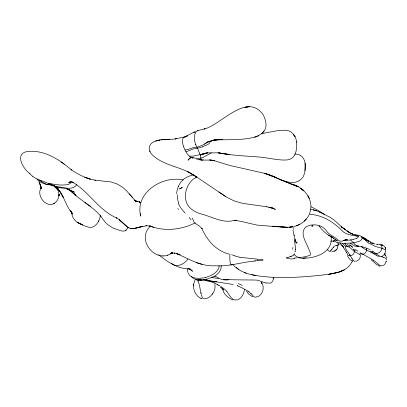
<?xml version="1.0" encoding="UTF-8"?>
<svg xmlns="http://www.w3.org/2000/svg" width="407" height="407" viewBox="0 0 407 407"><rect width="100%" height="100%" fill="white"/><g stroke="black" fill="none" stroke-linecap="round" stroke-linejoin="round"><path stroke-width="0.61" d="M229.853 254.456L229.823 256.095A20.335 3.18 -83.4 0 0 230.194 262.51L230.281 262.953A19.282 3.017 -83.4 0 0 230.581 264.036A20.096 3.144 -83.4 0 0 232.387 264.229M200.636 155.423L200.717 157.875A1.425 0.544 87.8 0 0 200.829 158.201L201.292 159.488L202.03 160.083L209.284 160.083L214.291 160.729L229.95 165.496L264.128 173.234L276.587 177.691L264.291 173.234C275.844 175.514 293.595 190.405 303.088 176.913C307.02 168.946 306.837 153.948 294.897 154.044M304.929 170.731L305.138 163.1M200.641 155.281L200.595 154.528L193.188 156.09L189.372 156.125L190.695 157.199L195.457 158.17L200.132 158.318L203.022 157.372L211.401 152.864M295.365 249.074L295.09 251.353M292.145 256.044L293.798 255.026L294.347 253.541M193.661 284.091C192.862 289.728 195.787 296.627 201.531 298.509L200.804 298.245M140.491 213.583L140.685 216.137C134.671 192.664 162.301 175.422 183.155 179.919M294.302 235.312L294.241 237.256M356.669 238.192C358.084 237.881 359.203 235.862 357.244 235.373M353.52 242.786L354.339 242.628A26.572 21.861 -40.2 0 0 356.919 241.982C364.067 240.817 363.593 234.712 355.972 235.088M176.557 193.732L177.259 189.586L178.403 186.279M273.026 278.826L273.585 278.251L273.713 276.918M100.326 215.669C99.781 220.248 97.197 225.137 92.76 226.979C91.611 227.437 90.329 227.503 89.108 227.31C81.868 225.208 72.263 221.83 71.805 212.968L71.988 213.909L71.474 211.742L72.487 214.031L70.38 210.633L72.059 213.314C65.43 205.525 63.94 194.643 56.466 187.485L60.582 192.486L63.436 197.588L60.155 191.824L55.739 186.798M187.525 268.762L187.769 272.298M368.442 242.954L375.437 246.433A12.663 4.767 5.3 0 0 377.096 246.937L382.01 248.27L381.339 250.341L379.96 252.03L378.103 253.185L375.966 253.653L372.476 251.002M244.424 289.514C244.027 293.788 241.646 298.356 237.49 300.02M273.621 277.981L272.858 280.769L271.688 282.407A3.632 3.434 20.7 0 1 270.253 283.155L266.646 282.951M385.546 251.674L384.778 253.744L383.557 255.459M194.953 280.169L193.707 283.821A62.937 18.727 9.5 0 0 193.64 284.228L193.661 285.129A22.482 6.69 10.5 0 0 193.905 285.831M76.76 184.59C73.107 190.639 63.792 187.571 58.349 186.818C51.862 185.902 45.777 181.792 38.965 179.919A31.838 27.966 6.5 0 1 32.535 176.317M360.302 257.183L358.852 259.702L356.288 261.314M386.004 261.94L386.243 261.223L385.251 263.599L383.526 265.486M309.356 213.934C315.059 200.839 304.36 186.935 291.544 183.989M178.322 186.472L180.499 182.489L184.132 178.775L188.36 176.429L193.595 174.781M352.462 260.592C348.921 270.248 337.764 273.026 328.658 274.308C309.524 276.643 290.206 278.246 270.93 277.208C257.585 275.941 242.221 275.295 232.707 264.413M385.042 253.195L384.778 253.744M72.014 181.873C69.77 185.256 64.906 184.91 61.32 185.037A48.779 42.608 8.3 0 1 52.971 184.122M345.304 246.082C344.739 249.074 347.863 251.328 349.16 253.841M98.458 221.474L98.86 220.711M308.75 215.328C305.82 221.128 300.137 225.163 293.839 226.526M189.733 158.069L188.039 160.134L190.033 158.206M128.261 227.36L126.221 229.975L124.99 230.789L123.469 231.161L120.93 230.81L113.365 228.215L107.88 224.791L104.996 221.978L100.427 215.863L100.961 216.534C92.42 205.83 79.467 200.107 70.024 190.278L71.271 191.158L67.404 189.036M337.138 245.182L337.021 245.441A3.77 1.567 9.3 0 0 337.006 245.696M331.786 249.43L331.985 249.104M337.378 248.646L335.241 250.732L331.842 251.811M202.167 146.871A61.605 42.689 -41.9 0 1 199.303 147.838L193.462 148.84L187.118 151.373L185.826 151.465L185.032 149.995L187.658 149.598L192.577 147.802L196.805 147.248L199.379 146.484L203.698 144.597L207.967 141.972L215.074 139.815L207.351 142.068L214.275 140.161L222.258 139.398L213.543 140.15C228.775 138.4 277.844 145.136 263.365 115.069C247.202 91.626 221.484 124.537 204.289 129.05L205.097 128.719L197.41 130.779A17.369 5.133 -87.5 0 0 195.935 131.96L195.034 133.705A5.128 1.526 -87.8 0 0 194.795 134.59L194.434 138.873A7.479 2.218 -87.8 0 0 194.571 141L195.64 144.638M382.972 265.41C380.174 267.643 376.343 261.635 373.641 260.444M203.953 298.896C207.463 298.794 210.668 296.576 212.596 293.732M212.205 294.292C214.535 291.488 215.654 287.596 214.784 284.02M331.033 250.564L333.511 246.988M382.967 255.606C382.148 257.229 380.128 256.644 378.978 255.769M262.586 132.865L264.016 130.947M203.515 298.55C202.126 299.069 201.979 295.609 201.262 294.52M70.645 181.522L70.884 181.252L69.918 182.224L70.874 181.446L68.595 182.779L70.589 181.7M256.914 296.403C255.637 298.428 253.586 296.327 252.406 295.314M335.337 239.107C333.715 240.898 336.299 242.552 337.922 242.811A2.971 2.473 -43.5 0 0 338.838 242.908M189.504 158.786L190.171 158.074M304.273 221.133L306.308 218.951M330.545 251.165L329.935 251.638L329.731 251.409M333.944 246.51L335.434 245.553L338.421 244.933M150.361 226.236C135.551 239.774 156.161 264.591 171.963 252.961L171.378 253.363L172.146 252.844M336.075 250.152L336.787 249.455M206.624 142.481L204.533 144.114M347.766 246.449L346.723 246.754L345.319 246.062A31.634 13.777 83.5 0 1 343.152 244.124L342.424 243.264L339.804 242.882A2.564 2.142 -44 0 0 339.173 242.842L338.838 242.887M236.793 299.776C232.601 301.399 229.172 294.958 227.167 291.814A13.813 7.158 -87.8 0 0 226.74 291.239M334.732 240.415L333.842 241.163L334.213 240.893M198.194 280.693L198.789 280.398M125.773 230.321L126.221 229.975M360.109 256.588L360.51 256.1L360.388 255.296A8.003 3.098 5 0 0 359.981 254.696M203.164 159.748L202.31 160.114M41.204 187.291L39.474 182.809L40.873 186.279L41.199 188.263L41.143 187.108L40.909 188.945L41.148 187.683C36.584 194.515 43.824 205.82 51.882 204.37C59.458 202.304 61.757 191.387 54.696 187.052M214.845 276.134C218.3 273.86 221.8 270.034 221.174 265.588M53.734 203.556L54.462 203.083M214.733 276.205L214.504 276.348A4.787 3.103 -62.9 0 1 213.136 276.958M312.276 225.87L312.006 226.033L312.413 225.809M195.36 177.849C189.27 181.237 185.872 188.171 185.465 194.968A15.044 11.376 74.7 0 0 185.638 198.468C186.121 206.624 193.447 211.813 200.737 213.828C211.564 216.499 222.777 223.641 234.132 220.431M171.433 253.307L172.293 252.818L171.235 253.363L172.385 252.869L171.423 253.23L172.807 252.869L171.958 253.062L174.837 253.113L174.221 253.047L180.22 254.772L176.287 253.464C188.924 258.923 201.16 266.768 215.603 265.761C229.07 266.738 241.931 261.976 255.265 261.05M69.338 182.382L70.482 181.756M195.375 177.523L196.896 176.714M189.626 158.354L190.303 158.002M170.223 253.52L171.439 252.895M334.284 251.211L335.241 250.732M343.778 240.272C341.58 242.114 338.802 241.183 337.159 239.133C333.765 236.375 329.334 234.992 326.689 231.298C322.42 224.338 312.245 223.097 305.667 227.106C299.45 233.18 306.11 242.079 308.531 248.418C309.106 250.534 311.096 253.022 310.327 255.199C306.563 256.532 302.493 257.473 298.489 257.489M198.041 279.334L199.761 279.584A33.974 21.505 -61.4 0 0 203.23 279.497L204.721 279.411A12.693 8.12 -62.7 0 0 205.199 279.375L205.922 279.268A31.751 20.172 -61.5 0 0 211.706 277.355L211.961 277.218A5.698 3.709 -63.6 0 1 212.525 276.984A3.622 2.356 -63.5 0 1 212.942 276.913M312.291 225.875L311.793 226.078L313.192 225.804M358.338 246.21L356.705 246.576L355.052 246.235L350.061 243.101L343.152 243.305A18.727 15.456 -41.5 0 1 342.424 243.264M193.874 132.58L195.594 131.776M70.864 181.558L70.33 181.802L70.696 181.67M194.724 131.792L184.88 136.854L187.383 135.928L184.544 136.889L175.219 138.929L176.47 138.685C170.019 140.547 148.794 136.691 149.201 149.313C149.593 151.49 150.921 153.378 152.391 154.975C164.479 166.458 182.952 166.707 196.077 176.613L196.866 177.152L187.144 171.352L196.077 176.613L226.892 197.37L234.254 200.956L242.852 203.398L266.788 206.781M337.21 248.143L337.393 248.061A3.805 1.348 13.7 0 0 337.729 247.766L337.001 245.696M257.499 296.896C262.861 294.739 265.206 286.747 261.182 282.377M296.327 225.768L299.277 224.562M195.207 222.863C181.349 229.924 164.306 231.715 149.679 225.905L150.514 226.19L146.306 225.712L146.871 225.707L139.204 227.254L142.832 226.292L133.43 228.714L130.22 228.5L126.984 226.679L119.724 220.034L119.378 219.755L126.536 226.256L119.724 220.034L116.163 217.643L116.957 218.142C98.82 210.424 89.219 191.956 72.644 182.194L73.362 182.453L71.25 181.68M344.485 240.384L347.456 239.25L344.78 240.252L346.764 239.489L346.418 239.596M254.507 137.352L258.704 135.775M202.167 146.866C204.726 145.431 210.556 144.714 210.154 141.02M234.727 220.594L235.821 220.207L234.361 220.599L236.528 220.365L234.468 220.365L239.957 221.138L256.97 225.096L280.922 227.05L287.963 227.304L292.796 226.73L289.341 227.203L292.292 226.801M205.621 153.027L206.034 152.879M334.569 240.735L333.201 241.183L334.035 241.117L330.698 241.122M167.45 255.225L167.872 255.092M49.049 184.452L46.495 184.381A22.797 19.729 -13.7 0 1 44.572 183.822L42.501 183.043A25.621 22.151 -13.5 0 1 40.985 182.351L38.294 180.647L36.945 178.866M290.456 256.603L286.233 257.916L287.123 258.186A4.304 0.997 0.3 0 0 287.978 258.221M158.476 140.349L159.671 140.023L155.515 141.143M205.326 277.503C210.699 276.002 217.002 273.25 218.92 267.526A4.563 3.114 -60.9 0 0 219.052 265.802L219.032 265.608M353.622 239.285L350.585 239.942A41.86 33.354 -41.9 0 1 349.45 240.125L343.182 240.644M216.85 281.797C213.044 282.621 209.31 280.855 205.922 279.268M201.419 154.314L207.824 152.808L202.269 154.09L207.367 152.895L218.437 152.844L229.172 154.467L218.045 152.767C231.863 155.611 245.991 155.891 260.002 157.107C268.966 157.916 277.854 160.48 286.904 159.971C289.921 159.641 292.862 158.109 294.429 155.433C296.128 152.488 296.591 149.008 296.657 145.66C297.588 137.861 292.221 129.111 283.435 130.276L277.294 130.708L261.498 133.638M67.771 189.011L67.674 189.026A19.292 4.747 -80.3 0 1 66.723 188.772L66.026 188.141M193.518 157.987L192.358 157.987M359.33 246.433L357.784 246.316L356.125 245.441A19.892 10.867 79.1 0 1 354.777 244.231M344.307 240.069L345.116 239.998A4.818 2.508 83.6 0 1 345.975 240.4M376.694 244.317L377.386 244.404M197.186 279.344L197.309 279.329A5.82 3.699 -64.1 0 1 198.046 279.324M197.064 279.36L196.942 279.375A8.435 5.332 -63.2 0 1 195.584 279.314L193.055 278.23L191.326 276.577M350.061 243.101L352.457 242.923A10.872 9.066 -41.1 0 0 353.383 242.811L354.777 244.236M303.164 258.257C315.974 258.318 333.638 252.137 331.028 236.126M65.359 188.151L64.286 188.192A37.78 29.721 66.9 0 1 60.19 187.785L58.562 187.469A28.348 22.461 67.7 0 1 55.25 186.401L48.23 183.114M298.697 257.738L299.455 257.672M297.237 257.845L293.996 258.038M214.957 276.063L219.627 278.617A15.252 13.843 51.9 0 0 221.372 279.253C232.916 280.052 244.663 279.812 256.293 280.067A16.188 16.071 56.2 0 1 258.481 280.509L262.077 281.705M145.757 225.447L146.866 225.402M254.624 260.821C257.132 260.76 269.465 260.129 259.096 259.33M289.835 258.206L287.978 258.221M201.572 280.225L200.57 280.164A19.938 10.953 87.9 0 1 198.351 279.395L198.351 279.395M162.912 255.85L163.304 255.845M209.9 280.769L209.351 280.759A27.188 21.373 73.7 0 1 206.044 280.352L203.246 279.502M309.03 214.26C321.408 214.682 332.626 221.393 341.269 229.874C345.502 235.149 352.421 235.002 358.384 236.594M355.504 235.048L354.375 235.043M257.835 259.223L239.988 257.305M48.402 184.651L50.493 184.905M199.003 159.732L202.03 160.083L196.495 159.066M185.297 136.9C180.891 137.159 182.57 143.503 183.45 146.225M310.663 209.412C316.56 210.205 322.034 212.769 327.07 215.832C334.595 218.834 339.082 225.737 345.813 229.833L340.954 226.653L349.277 232.483L347.023 230.835L349.72 232.712L352.579 234.086L350.106 232.982L353.078 234.244M223.438 279.731L224.038 279.823A17.155 15.552 51.7 0 0 228.592 279.807M266.605 206.756L270.518 207.56L268.676 207.122M52.966 184.147L48.652 183.221M375.162 243.986L374.043 243.752M200.57 280.164L204.314 280.896M251.841 274.679L253.8 275.071M254.019 275.107L255.932 275.488M358.969 246.026L356.125 245.441M131.176 228.719L130.265 228.51M359.849 246.204L361.518 246.576M339.937 242.954L340.211 243.635M379.97 266.209L379.578 266.102M208.796 280.56L233.186 284.513M373.173 243.534L373.463 243.615M381.41 256.629L383.75 257.351M195.538 279.294L196.988 280.153A10.134 5.749 88 0 0 198.021 280.408L199.104 280.347A21.306 12.073 87.3 0 0 201.068 279.828M363.68 247.115L370.065 249.557M378.368 256.405L379.141 256.624M196.067 262.586L202.137 264.362M313.782 210.002L313.502 209.92L316.56 210.831M270.385 207.529L272.71 208.603L271.769 207.865M139.148 201.821C143.91 204.243 135.506 199.832 135.078 200.966L137.408 201.46L135.409 201.048L136.696 201.689L134.503 200L135.328 200.773L126.282 190.512L122.914 187.556L117.608 184.168L111.152 181.975L94.816 180.159L95.497 180.265L89.972 179.004L84.737 177.233L90.329 179.202C83.43 177.06 76.974 173.697 71.037 169.602L71.561 169.994C59.921 160.048 45.915 150.687 29.97 151.302C14.199 151.613 21.403 167.033 29.38 173.306M244.266 272.558L246.189 273.189M212.596 282.199L206.97 280.906L204.472 279.94M380.835 244.663C383.313 245.045 385.907 247.003 385.714 249.73M237.118 285.617L237.637 285.795M381.44 244.856L382.738 245.294L382.132 245.08M153.882 227.36L149.679 225.905M286.35 182.087L298.209 186.828L280.209 179.665L287.718 182.524M337.688 240.995L336.029 240.084M352.274 261.04L352.762 261.228M348.407 246.871L346.708 245.64M229.182 254.172C215.624 250.544 207.117 240.308 201.618 228.113L202.289 228.897L199.725 226.389L194.18 222.517M234.04 255.637L232.636 255.041M53.531 185.709L54.853 186.264L54.523 186.182M213.746 282.616L219.983 285.923M232.875 299.949C227.945 297.97 223.107 293.956 222.593 288.344M296.113 185.877L296.515 186.045M66.987 188.929L69.897 190.145L67.191 189.001M280.464 179.757L269.459 174.883M376.241 255.092L375.193 254.609M292.175 184.183L296.912 186.213M238.797 286.238L248.158 291.112M373.443 243.294L370.492 242.017L370.797 242.18L363.431 237.892L368.666 241.025L361.436 236.62L365.084 238.619L366.839 239.988L364.077 238.044L366.702 240.211M252.06 296.413L252.808 296.749M193.9 221.932L193.193 221.576M319.307 211.808L321.779 212.937L319.353 211.823M362.322 238.293L364.647 239.54M46.637 184.447L41.112 181.349M311.162 206.776L318.213 210.541L324.7 214.835M379.395 266.025L375.976 264.067L371.103 259.635M376.114 255.387L377.66 256.145M232.107 254.787L231.588 254.528M139.209 201.841L139.764 202.126M329.197 251.363L327.172 249.349M374.939 254.482L372.654 253.21A57.58 20.208 7.3 0 0 371.835 252.757L365.084 249.257A26.745 10.022 5.2 0 1 362.907 247.914L361.579 246.861M328.469 235.144L332.524 237.347C327.233 234.987 322.853 231.11 319.485 226.45L319.821 226.857L318.946 225.87M251.821 296.296L248.326 293.732L246.566 291.097M368.544 241.437L368.94 241.666M362.805 237.159L365.995 239.52M384.101 254.207L385.785 255.677L386.614 258.145M360.536 252.859L372.69 259.783A23.113 9.926 56.1 0 1 373.646 260.465M336.935 240.654L335.8 239.937L336.701 240.512M218.763 192.028L225.503 196.378M220.767 286.431L224.679 289.199L226.745 291.224M127.218 226.826L128.927 227.956M351.872 260.831C349.898 259.707 348.285 257.931 347.563 255.759M54.421 186.131L58.298 188.721L54.207 185.938M357.86 251.114L355.499 249.476M39.769 180.474L38.965 179.919M90.247 206.288L90.853 206.71L84.829 202.508M331.608 236.777L335.587 239.784M332.041 237.083L333.944 238.431M220.187 286.966L222.38 288.548M352.762 247.507L349.644 245.055M341.142 244.617L343.539 247.227L343.864 247.71L341.916 245.085L346.611 252.559M302.426 189.631L302.808 189.921L300.625 188.263M140.68 202.828L139.743 202.111L140.695 202.849M375.966 253.653L377.401 254.726A35.256 25.626 80.2 0 0 378.988 255.728M61.259 161.9L64.204 164.199M303.917 190.832L300.987 188.517L303.556 190.522L301.684 189.041L302.025 189.311M69.628 189.947L76.073 195.36L70.024 190.278M349.216 246.82L353.556 250.916A14.367 5.291 5.9 0 0 354.395 251.536A17.023 6.278 5.8 0 0 356.308 252.579L359.946 254.701M365.552 240.211L367.058 241.758M238.934 269.785L236.197 267.236M249.181 291.982L251.287 294.246M221.739 288.044L223.682 289.972L223.061 289.179M158.689 254.772C167.262 261.828 177.477 268.747 189.016 268.879L188.08 268.681L190.664 269.429L192.577 271.26L189.514 268.839L190.639 269.866L190.094 268.661M185.2 213.187L180.861 208.069L178.352 203.622M271.561 207.646L271.891 208.008L271.683 207.763M191.036 219.78L189.067 217.409M132.692 197.71L129.385 193.874M346.22 252.065L346.678 252.64M345.329 244.078L344.77 243.345M350.585 239.942L353.383 242.806M352.915 259.946L354.695 261.523A3.902 1.399 84.7 0 0 355.28 261.024M349.623 254.523L351.923 258.379M29.925 173.575L29.691 173.209M38.904 181.898L40.873 186.279M308.145 196.245L307.936 195.843L309.315 198.657M149.766 151.109L150.056 151.755M195.838 145.06L197.599 148.336L198.799 151.608A28.276 8.486 -86.8 0 1 199.033 152.106L199.389 152.976M372.09 251.419L372.395 252.045A4.645 3.765 -49.2 0 0 372.97 252.727A5.617 4.548 -49.1 0 0 375.966 253.627M295.07 239.86L296.352 243.279L295.111 238.98M201.017 293.768L199.359 284.819L198.006 281.166M293.345 228.943L293.467 229.406M53.922 185.383L53.973 185.541A28.673 4.589 -69.3 0 0 54.507 186.167M337.922 242.811L338.003 243.203M338.019 243.279L338.212 244.2A4.803 0.982 -88.5 0 0 338.415 244.968M294.093 235.912L292.994 230.123M188.405 272.878C188.802 275.295 191.066 276.806 193.244 277.518A33.501 22.237 -59.7 0 0 197.532 278.271A42.669 28.256 -59.1 0 0 205.332 277.493M293.228 228.413L293.121 227.818A104.223 40.278 4.7 0 1 292.979 226.607M296.413 141.804L296.484 142.292M294.454 240.4L295.268 246.515M205.332 153.571A37.027 31.039 -24.3 0 1 200.631 154.965M200.539 154.762A10.684 3.129 -86.8 0 1 199.359 153.093M195.681 144.465A37.963 11.722 -86.6 0 1 195.879 144.882M197.41 130.779A7.708 2.279 -87.8 0 1 197.98 130.861M192.358 158.033A22.146 9.112 86.2 0 1 190.69 157.25M189.362 156.196A33.873 14.103 86.9 0 1 185.801 151.562M185.037 149.974A23.214 9.768 87.2 0 1 183.44 146.24M185.297 136.859A22.156 9.565 88.1 0 1 185.561 136.935M201.221 293.686A24.227 2.89 82.1 0 1 200.987 292.903M198.051 281.191A22.955 3.877 32.9 0 1 198.189 280.688M217.44 284.808A25.661 1.73 28.9 0 1 218.208 285.282M212.373 281.873A24.303 8.048 42.2 0 1 213.522 282.265M252.33 294.597A16.718 6.1 61.8 0 1 251.272 293.528M248.143 291.168A12.317 7.499 79.1 0 1 249.16 292.048M237.418 285.846A15.125 4.37 4.1 0 1 238.578 286.279M238.278 283.648A19.882 5.128 5.8 0 1 242.246 285.465M266.621 283.074A47.441 46.306 21.1 0 1 262.037 281.837M211.706 277.345A53.271 48.458 38 0 0 215.155 278.027L217.46 278.357A55.942 50.819 37.7 0 0 218.579 278.49M171.378 263.034A13.853 9.722 -57.5 0 0 176.511 265.486L178.729 265.339A13.853 9.793 -57.5 0 0 187.871 259.111M240.008 257.244A23.438 15.125 5.3 0 1 234.061 255.611M257.636 259.793A34.29 2.803 4.6 0 1 258.679 259.885M339.148 244.429A3.683 0.753 -88.4 0 1 338.441 244.785M333.257 247.665A8.974 1.47 -59.1 0 1 333.674 247.166M330.932 250.086A15.568 6.161 -87.9 0 1 330.469 250.737M341.249 244.434A8.064 1.664 -88.6 0 1 340.237 243.447M347.034 252.971A4.167 3.307 -52.1 0 0 350.437 255.805A4.167 3.307 -52.1 0 0 354.421 251.536A4.151 3.297 -52.1 0 0 353.505 248.875M349.572 254.65A40.39 2.381 60.7 0 1 349.883 255.113M349.689 254.746A30.393 1.984 61.3 0 1 349.847 254.98M349.496 246.856A7.295 2.941 85.5 0 1 348.407 246.83M346.718 245.553A36.686 14.616 84.6 0 1 345.345 243.971M359.91 252.864A4.009 3.215 -50.7 0 0 362.718 254.212A4.024 3.225 -50.7 0 0 366.697 250.096A4.019 3.225 -50.7 0 0 366.269 248.122M362.088 247.263A4.009 3.215 -50.7 0 1 362.764 246.983M349.303 245.925A62.963 40.4 -82.1 0 1 347.349 244.281M352.503 246.835A65.237 2.986 39 0 1 349.725 244.795M355.591 251.038A42.175 5.118 24 0 1 353.602 249.45M376.831 244.307A6.136 4.976 -49.2 0 1 380.479 244.861M380.469 244.877A4.95 4.014 -49 0 1 382.056 248.265M381.98 248.28A10.358 3.393 6.3 0 1 383.252 248.779L385.017 249.75L385.724 250.722A5.352 1.455 11.9 0 1 385.312 251.18M364.682 239.53A12.607 6.191 3.6 0 1 365.583 240.206M368.401 242.974A20.416 11.04 -8.5 0 1 367.028 241.768M373.143 243.788A26.369 19.353 -88.1 0 1 370.624 243.06M358.023 246.428A22.446 2.686 9.8 0 1 358.755 246.576M361.355 246.637A16.931 3.622 8.2 0 1 363.476 247.161M370.131 250.895A27.676 14.794 60 0 1 372.395 252.411M352.92 259.814A21.703 7.158 81.2 0 1 351.943 258.236M383.76 257.351A7.331 2.32 7 0 1 384.793 257.814L386.253 258.898L386.528 259.92A6.12 1.74 12.5 0 1 386.396 260.068M306.074 257.463A14.825 11.142 70.1 0 1 293.991 254.395M292.898 247.395A24.054 6.344 81.9 0 1 292.679 249.343M295.131 251.414A27.625 10.49 65.7 0 1 295.004 251.918M295.497 246.779A12.337 3.775 73.3 0 1 295.553 249.379M294.922 240.532A10.76 2.869 81.4 0 1 294.693 237.759M356.68 238.222A16.158 13.177 -43.1 0 1 353.617 239.265M352.747 234.636A20.869 17.45 -45.8 0 1 357.295 235.266M294.744 258.745A34.86 9.224 0.7 0 1 290.242 258.949M291.549 256.176A28.144 9 7.8 0 1 290.323 256.547M291.982 255.967A20.716 7.764 13.7 0 1 291.498 256.135M178.831 203.424A15.909 11.645 69 0 1 177.35 194.724M177.727 208.557A21.418 0.758 47.5 0 1 178.617 209.544M193.676 220.701A34.102 16.27 -69.7 0 1 192.175 218.06M32.606 176.236A13.38 11.808 4.3 0 1 29.889 173.601M50.636 185.317A7.123 3.149 17.7 0 1 53.363 186.024M48.428 184.727A7.58 4.406 89.2 0 1 46.632 184.478M41.356 181.425A22.94 2.997 24.5 0 1 40.008 180.55M296.245 242.419A56.497 19.923 -19.1 0 1 297.431 242.124M59.076 194.241L59.04 195.925L59.076 194.241M188.69 159.544L188.349 159.87L188.69 159.544M180.845 188.202L179.421 189.006L182.331 187.418L180.845 188.202M312.169 225.931L312.159 225.956M344.144 269.978L338.614 272.222L328.658 274.308L338.614 272.222L344.144 269.978M139.031 227.274L133.384 228.719L139.031 227.274M248.336 106.766L244.912 107.351L249.832 106.603L248.336 106.766M162.322 139.662L160.943 139.799L169.475 139.255L162.322 139.662M133.43 228.714L131.324 228.734L133.43 228.714M287.5 227.31L272.812 226.195L287.5 227.31M211.95 160.21L209.656 159.895L214.474 160.567L211.95 160.21M273.418 208.42L271.51 207.565L275.386 209.463L273.418 208.42M70.436 190.303L67.852 189.092L74.43 192.18L70.436 190.303M82.418 224.781L77.137 222.222L82.418 224.781M384.752 254.685L384.442 254.416L385.541 255.367L384.752 254.685M294.5 135.796L293.554 134.625L295.1 136.625L294.5 135.796M261.935 283.318L261.375 282.585L261.935 283.318M385.46 248.092L385.348 247.746L385.612 248.56L385.46 248.092"/></g></svg>
